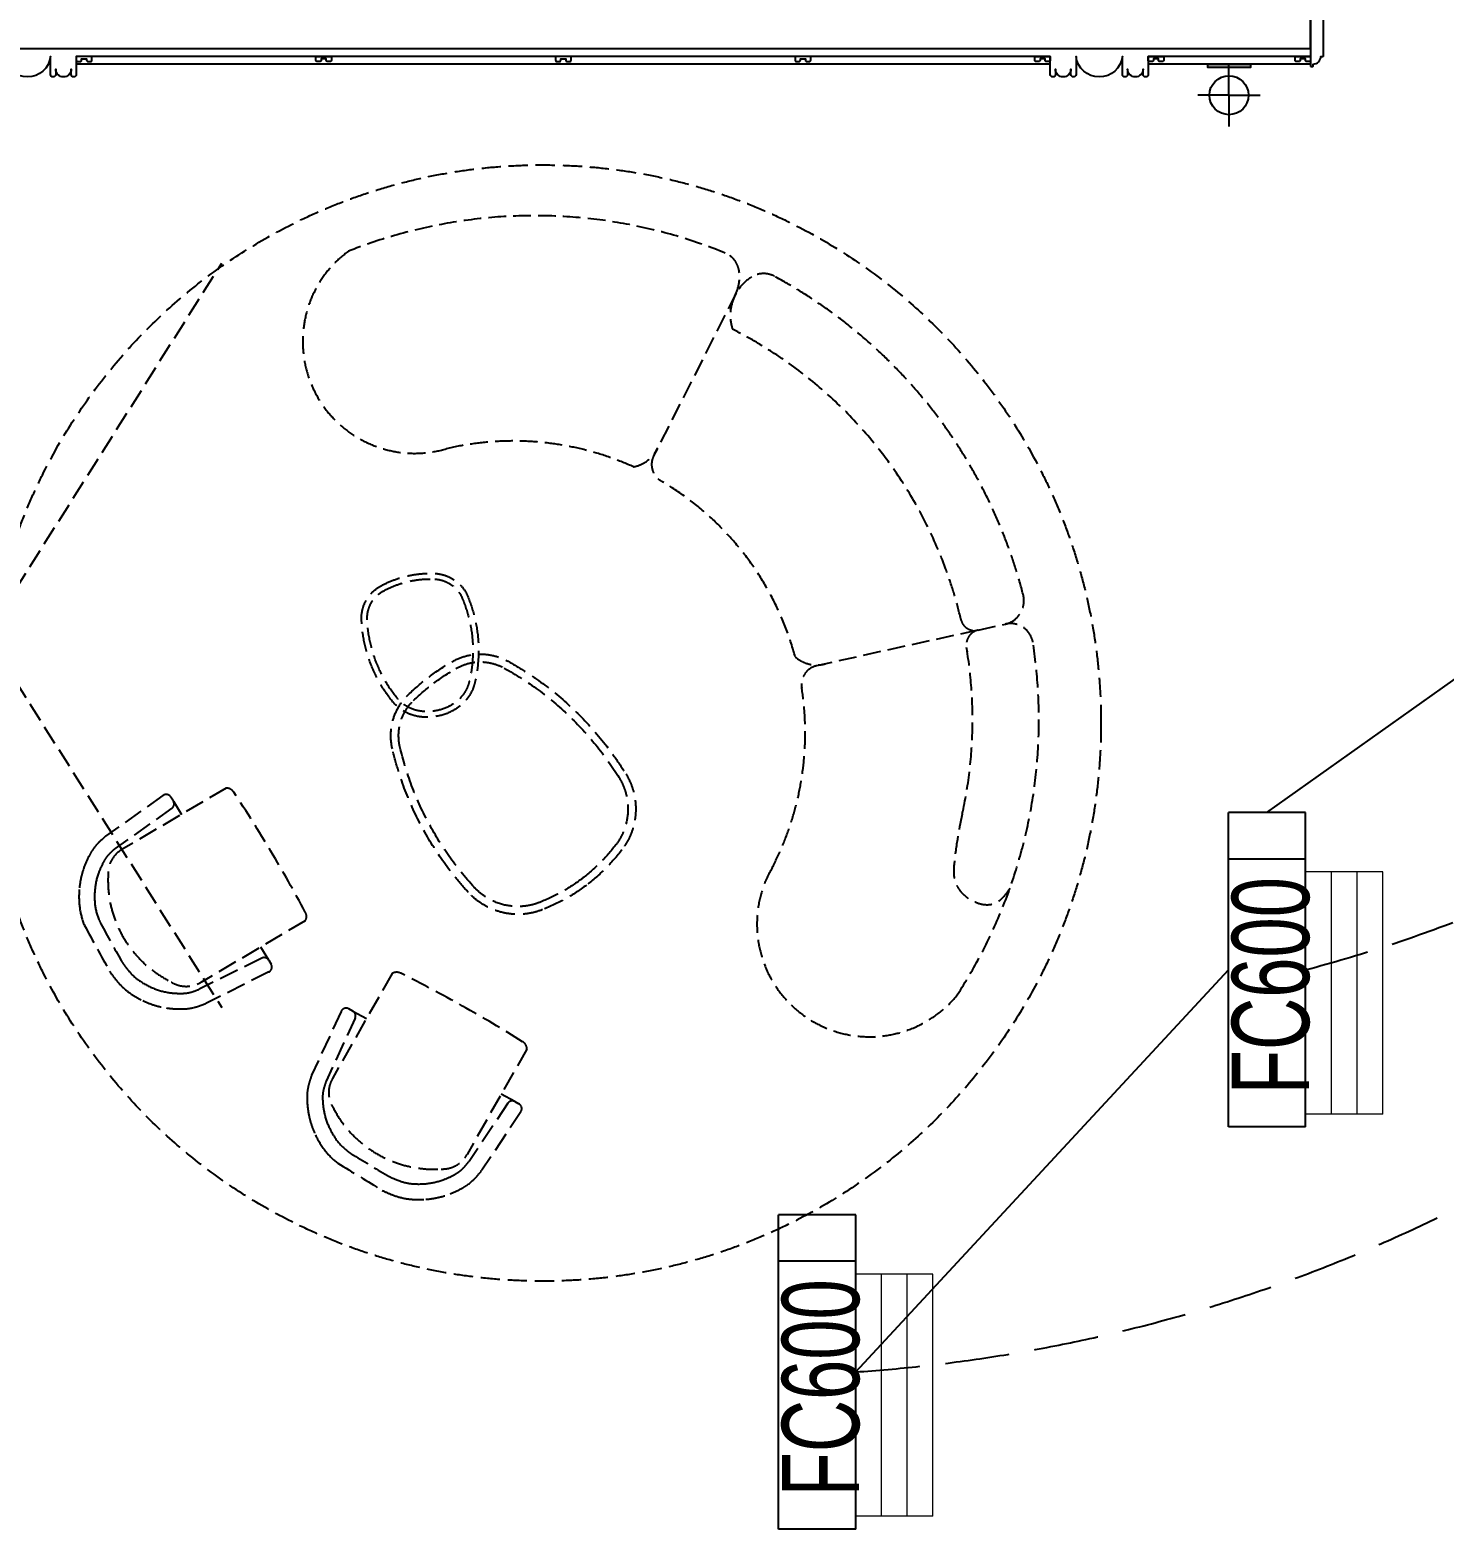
# Model space of a CAD drawing. Extents: x -284868 to 304789, y -137694 to 137894.
# Drawn here: x -76856 to -71369, y -74808 to -68988 of the extents above; entities that cross this region are included whole.
import ezdxf

# ---------------------------------------------------------------- set-up
doc = ezdxf.new("R2010")
doc.units = 0
doc.set_wipeout_variables(frame=1)
doc.linetypes.add('DASH', pattern=[0.35, 0.25, -0.1])
doc.layers.get('0').update_dxf_attribs({"linetype": 'CONTINUOUS'})
for name, color, linetype in [('0-墙', 4, 'CONTINUOUS'), ('M-EQ-AC', 1, 'CONTINUOUS'), ('P-完成面', 42, 'CONTINUOUS'), ('P-平面家具', 3, 'CONTINUOUS'), ('WIRE-照明', 130, 'CONTINUOUS')]:
    doc.layers.add(name, color=color, linetype=linetype)
doc.layers.add('M-D-AC-DF', color=2, linetype='CONTINUOUS', lineweight=20)
doc.styles.add('L1', font='haiwenrs.shx', dxfattribs={"width": 0.7, "bigfont": 'haiwenhz.shx'})

# ---------------------------------------------------------------- blocks, each defined once
blk = doc.blocks.new('*U406')
for points in [[(-160.4, 135), (-171.9, 135), (-171.9, 219.2), (-160.4, 219.2)], [(-160.4, 53), (-171.9, 53), (-171.9, 135), (-160.4, 135)]]:
    blk.add_hatch(color=256).paths.add_polyline_path(points)
for p, q in [((-201.7, 244.1), (-201.7, 29.1)), ((-171.9, 135), (-171.9, 217)), ((-171.9, 135), (-171.9, 53))]:
    blk.add_line(p, q)
for points in [[(-171.9, 53), (-160.4, 53), (-160.4, 219.2), (-171.9, 219.2)], [(-171.9, 53), (-171.9, 53), (-171.9, 217), (-171.9, 217)]]:
    blk.add_lwpolyline(points, close=True)
at = {"color": 250}
blk.add_wipeout([(0.7, 81.6), (3.9, 85), (7, 88.6), (9.8, 92.4), (12.3, 96.4), (14.6, 100.5), (16.6, 104.8), (18.4, 109.1), (19.9, 113.6), (21.1, 118.2), (22, 122.8), (22.6, 127.5), (23, 132.2), (23, 136.9), (22.7, 141.6), (22.2, 146.2), (21.3, 150.9), (20.2, 155.4), (18.7, 159.9), (17, 164.3), (15.1, 168.6), (12.8, 172.8), (10.3, 176.7), (7.6, 180.6), (4.6, 184.2), (1.4, 187.7), (-2, 190.9), (-5.6, 194), (-9.4, 196.8), (-13.4, 199.3), (-17.5, 201.6), (-21.8, 203.6), (-26.1, 205.4), (-30.6, 206.9), (-35.1, 208.1), (-39.8, 209), (-44.4, 209.6), (-49.1, 209.9), (-53.9, 210), (-58.6, 209.7), (-63.2, 209.2), (-67.9, 208.3), (-72.4, 207.2), (-76.9, 205.7), (-81.3, 204), (-85.6, 202), (-89.7, 199.8), (-93.7, 197.3), (-97.6, 194.6), (-101.2, 191.6), (-104.7, 188.4), (-107.9, 185), (-110.9, 181.4), (-113.7, 177.6), (-116.3, 173.6), (-118.6, 169.5), (-120.6, 165.2), (-122.4, 160.9), (-123.9, 156.4), (-125.1, 151.8), (-126, 147.2), (-126.6, 142.5), (-126.9, 137.8), (-127, 133.1), (-126.7, 128.4), (-126.1, 123.8), (-125.3, 119.1), (-124.1, 114.6), (-122.7, 110.1), (-121, 105.7), (-119, 101.4), (-116.8, 97.2), (-114.3, 93.3), (-111.6, 89.4), (-108.6, 85.8), (-105.4, 82.3), (-102, 79.1), (-98.3, 76), (-94.6, 73.2), (-90.6, 70.7), (-86.5, 68.4), (-82.2, 66.4), (-77.9, 64.6), (-73.4, 63.1), (-68.8, 61.9), (-64.2, 61), (-59.5, 60.4), (-54.8, 60.1), (-50.1, 60), (-45.4, 60.3), (-40.7, 60.8), (-36.1, 61.7), (-31.5, 62.8), (-27, 64.3), (-22.7, 66), (-18.4, 68), (-14.2, 70.2), (-10.2, 72.7), (-6.4, 75.4), (-2.8, 78.4)], dxfattribs=at)
at = {"color": 251}
for q in [(-52, 255), (-171.9, 135), (67.8, 135), (-52, 15)]:
    blk.add_line((-52, 135), q, dxfattribs=at)
blk.add_circle((-52, 135), 75)
blk = doc.blocks.new('vryh')
at = {"layer": 'P-平面家具', "color": 251, "linetype": 'DASH', "ltscale": 300}
for points in [[(1393713.1, -7781.5), (1394626.2, -6336.4)], [(1393713.1, -7781.5), (1394626.2, -9226.6)]]:
    blk.add_lwpolyline(points, dxfattribs=at)
at = {"layer": 'P-平面家具', "linetype": 'DASH', "ltscale": 300}
blk.add_lwpolyline([(1393713.1, -7056.2), (1393713.1, -8506.2), (1393681.6, -8506.2), (1393681.6, -7056.2)], close=True, dxfattribs=at)
blk = doc.blocks.new('yld.studio@foxmail.com-114')
at = {"layer": 'P-平面家具', "linetype": 'DASH', "ltscale": 300}
for points in [[(122516.7, -69814.5), (123197.1, -69664.2, 0.39884), (123259.3, -69570.1)], [(123287, -69701.5, 0.246965), (123159.5, -69672.5)], [(122560.5, -69721.2), (122564.1, -69741.1, -0.402377), (122514.9, -69814.9), (122399, -69840.5, -0.425829), (122283.8, -69763.7), (122283.8, -69763.8)], [(122588, -69861.6, 0.43241), (122514.9, -69814.9), (122399, -69840.5, 0.40317), (122323.7, -69959.4)], [(123536.5, -71237.7), (123884.5, -70550.5, 0.408645), (123850.7, -70443.7)], [(123969.5, -70504.2, 0.241539), (123867.2, -70584.8)]]:
    blk.add_lwpolyline(points, format="xyb", dxfattribs=at)
for centre, radius, start, end in [((122973.1, -68573.2), 475.3, 330.0256, 141.07898), ((124387.1, -69436.2), 2128.6, 146.92655, 188.85254), ((124478.7, -69381.6), 1233.9, 152.43858, 188.93638), ((124387.1, -69436.2), 1848.6, 167.57976, 189.71718), ((124478.7, -69381.6), 1233.9, 195.02287, 239.40233), ((124387.1, -69436.2), 1848.6, 193.13806, 243.13921), ((124387.1, -69436.2), 2128.6, 194.22811, 241.60377), ((124476.7, -69381.4), 1232, 245.68875, 283.28177), ((124893.1, -71033.8), 472.5, 306.3317, 106.38907), ((123370.7, -71144.1), 190.4, 301.79107, 17.94796), ((123690.4, -71306), 168.5, 150.21869, 189.626), ((123420.4, -71224.3), 96, 241.60377, 301.79107), ((123619, -71318.2), 96, 189.626, 247.79833), ((124387.1, -69436.2), 2128.6, 247.79833, 291.66891)]:
    blk.add_arc(centre, radius, start, end, dxfattribs=at)
blk.add_open_spline([(122380.7, -68725.3), (122400, -68697.7), (122441, -68639), (122563.5, -68667.4), (122620.2, -68751), (122612.3, -68880.5), (122595.4, -68967.9), (122581.7, -69038.6)], degree=3, knots=[0, 0, 0, 0, 93.168102, 198.30967, 314.472062, 365.659176, 582.3293, 582.3293, 582.3293, 582.3293], dxfattribs=at)
blk = doc.blocks.new('htrrhj')
at = {"layer": 'P-平面家具', "linetype": 'DASH', "ltscale": 300}
for points in [[(1395929, -13716.5), (1395956.6, -13616.9), (1396043, -13544.6), (1396146.3, -13534.7)], [(1396146.3, -13534.7), (1396350.7, -13515.3), (1396556.8, -13548.7), (1396744.4, -13631.8)], [(1396744.4, -13631.8), (1396812.7, -13662), (1396860, -13725.8), (1396868.9, -13799.8)], [(1395903.7, -13901.7), (1395903.7, -13839.1), (1395912.3, -13776.8), (1395929, -13716.5)], [(1396771.5, -13791.4), (1396800.8, -13758.8), (1396842, -13739.6), (1396885.5, -13738.2)], [(1396885.5, -13738.2), (1396996.3, -13734.8), (1397105, -13766.8), (1397196.3, -13829.5)], [(1396720.4, -13904.8), (1396725.3, -13862.6), (1396743.2, -13823), (1396771.5, -13791.4)], [(1396868.9, -13799.8), (1396873, -13833.6), (1396875, -13867.6), (1396875, -13901.7)], [(1397196.3, -13829.5), (1397239.5, -13859.3), (1397261.9, -13911.6), (1397253.8, -13964)], [(1395929, -14086.9), (1395912.3, -14026.6), (1395903.7, -13964.3), (1395903.7, -13901.7)], [(1396755.9, -14025.5), (1396728.1, -13992), (1396715.3, -13948.3), (1396720.4, -13904.8)], [(1396875, -13901.7), (1396875, -13935.8), (1396873, -13969.8), (1396868.9, -14003.6)], [(1396868.9, -14003.6), (1396860, -14077.6), (1396812.7, -14141.4), (1396744.4, -14171.6)], [(1397253.8, -13964), (1397243.1, -14033.3), (1397213.7, -14098.4), (1397168.8, -14152.2)], [(1397029.9, -14198.1), (1396922.5, -14171.2), (1396826.6, -14110.8), (1396755.9, -14025.5)], [(1396146.3, -14268.6), (1396043, -14258.8), (1395956.6, -14186.5), (1395929, -14086.9)], [(1396744.4, -14171.6), (1396556.8, -14254.7), (1396350.7, -14288.1), (1396146.3, -14268.6)], [(1397168.8, -14152.2), (1397134.9, -14193), (1397080.9, -14210.8), (1397029.9, -14198.1)]]:
    blk.add_open_spline(points, degree=3, dxfattribs=at)
at = {"layer": 'P-平面家具', "color": 251, "linetype": 'DASH', "ltscale": 300}
for points in [[(1395957.1, -13724.2), (1395981.5, -13636.2), (1396057.8, -13572.4), (1396149, -13563.7)], [(1396149, -13563.7), (1396348.5, -13544.6), (1396549.5, -13577.2), (1396732.6, -13658.3)], [(1396732.6, -13658.3), (1396791.5, -13684.4), (1396832.3, -13739.4), (1396839.9, -13803.3)], [(1395932.7, -13901.7), (1395932.9, -13841.8), (1395941.1, -13782.1), (1395957.1, -13724.2)], [(1396787.1, -13805.5), (1396812.5, -13777.2), (1396848.2, -13760.5), (1396886, -13759.4)], [(1396886, -13759.4), (1396992.3, -13756.1), (1397096.8, -13786.8), (1397184.3, -13847)], [(1396741.2, -13907.1), (1396745.6, -13869.3), (1396761.6, -13833.8), (1396787.1, -13805.5)], [(1396839.9, -13803.3), (1396843.9, -13835.9), (1396845.9, -13868.8), (1396845.9, -13901.7)], [(1397184.3, -13847), (1397221, -13872.3), (1397239.9, -13916.5), (1397233, -13960.9)], [(1395957.1, -14079.2), (1395941.1, -14021.3), (1395932.9, -13961.7), (1395932.7, -13901.6)], [(1396772, -14011.8), (1396748, -13982.8), (1396736.8, -13944.9), (1396741.2, -13907.1)], [(1396845.9, -13901.7), (1396845.9, -13934.6), (1396843.9, -13967.5), (1396839.9, -14000.1)], [(1396839.9, -14000.1), (1396832.3, -14064), (1396791.5, -14119.1), (1396732.6, -14145.1)], [(1397035.1, -14177.5), (1396932, -14151.8), (1396839.9, -14093.8), (1396772, -14011.8)], [(1397233, -13960.9), (1397222.9, -14026.3), (1397195.2, -14087.9), (1397152.8, -14138.7)], [(1396149, -14239.8), (1396057.8, -14231.1), (1395981.5, -14167.2), (1395957.1, -14079.2)], [(1396732.6, -14145.1), (1396549.5, -14226.1), (1396348.5, -14258.7), (1396149, -14239.8)], [(1397152.8, -14138.7), (1397124, -14173.2), (1397078.3, -14188.3), (1397035.1, -14177.5)]]:
    blk.add_open_spline(points, degree=3, dxfattribs=at)
blk = doc.blocks.new('hrtyh')
at = {"layer": 'P-平面家具', "linetype": 'DASH', "ltscale": 300}
for p, q in [((1395472.7, -14469.9), (1395241.3, -14877.8)), ((1395320.7, -14615.7), (1395304.8, -14606.9)), ((1395275, -14617.2), (1395160.6, -14864.6)), ((1395329.9, -14642.6), (1395216.5, -14888)), ((1395320.7, -14615.7), (1395373.5, -14644.7)), ((1395996.1, -14763.3), (1395763.7, -15173)), ((1395949.4, -14967), (1395896.9, -14938.1)), ((1395921.7, -14973.6), (1395771.9, -15199)), ((1395972.5, -15006.3), (1395821.6, -15233.6)), ((1395949.4, -14967), (1395965.3, -14975.7))]:
    blk.add_line(p, q, dxfattribs=at)
for centre, radius, start, end in [((1395490.6, -14500), 35.1, 62.65311, 120.83278), ((1392916.6, -19635), 5779.1, 57.99326, 63.37246), ((1395294.5, -14625.5), 21.2, 61.17616, 156.84624), ((1395310.4, -14634.3), 21.2, 336.81924, 61.17616), ((1395964.3, -14762.3), 31.8, 358.27255, 61.17616), ((1395394.8, -14964.4), 253.6, 163.64848, 168.67699), ((1395814.4, -15090.8), 691.8, 160.9147, 163.39178), ((1395670.2, -15044.9), 480, 160.9328, 164.06186), ((1395337, -14932.1), 110, 150.45161, 213.32807), ((1395410, -14951.1), 267.1, 178.48844, 183.28906), ((1395318.9, -14948.2), 175.9, 169.01088, 178.66021), ((1395389.1, -14951.2), 185.8, 177.48419, 182.66529), ((1395314.2, -14947.5), 110.8, 170.18559, 177.65375), ((1395372.4, -14959), 170.1, 164.33004, 169.72915), ((1395532.9, -14946.5), 390.1, 182.92233, 190.57743), ((1395544.1, -14945.5), 340.9, 182.40899, 189.70306), ((1395459.4, -14957.4), 255.3, 190.27815, 205.00264), ((1395635.2, -14790.1), 439.5, 207.42244, 273.72227), ((1395939.2, -14985.6), 21.2, 61.17616, 145.53307), ((1395955.1, -14994.3), 21.2, 325.50606, 61.17616), ((1395463.9, -14956), 320.5, 191.18472, 205.81962), ((1395492.2, -14945.3), 290.2, 204.42153, 215.2763), ((1395478.9, -14952.9), 335.4, 205.17651, 217.95926), ((1395423.3, -14994.2), 205.8, 215.24038, 232.85465), ((1395420.9, -14996.8), 262.7, 218.18323, 232.77896), ((1395502.2, -14894.2), 333.1, 232.42965, 235.65785), ((1411203.9, 10922.3), 30549.1, 238.65875, 238.9667), ((1395668, -15118.8), 110, 267.79013, 330.45161), ((1410130.3, 8905.5), 28327.2, 238.34009, 238.75009), ((1395548.1, -14953), 340.9, 292.64925, 299.94332), ((1395626.2, -15086.9), 185.8, 299.68702, 304.86812), ((1395669.3, -15148.3), 110.8, 304.69856, 312.16672), ((1395628.5, -15105.2), 170.1, 312.62316, 318.02227), ((1395396.6, -14899.6), 480, 318.29046, 321.41951), ((1395280.7, -14802.4), 691.8, 318.96052, 321.43762), ((1395710.1, -14738), 576, 243.68165, 246.67652), ((1395613.8, -14961), 333.1, 246.69445, 249.92266), ((1395570.6, -15084.5), 202.3, 249.41126, 264.00872), ((1395576.8, -15007.4), 279.6, 264.40408, 278.07509), ((1395583.4, -15030.9), 255.3, 277.34967, 292.07416), ((1395553.2, -14963), 390.1, 291.77488, 299.42998), ((1395615.1, -15069.3), 267.1, 299.06325, 303.86387), ((1395666.3, -15144.7), 175.9, 303.6921, 313.34143), ((1395612, -15089.3), 253.6, 313.67532, 318.70383), ((1395638.7, -14899.1), 460.2, 243.71509, 248.75523), ((1395573.7, -15072.4), 275.2, 248.30441, 259.13643), ((1395576.7, -15036.3), 311.2, 259.85379, 274.98599), ((1395580, -15018.8), 328.4, 274.14789, 291.04455)]:
    blk.add_arc(centre, radius, start, end, dxfattribs=at)
blk = doc.blocks.new('fc600')
at = {"layer": 'M-D-AC-DF'}
for p, q in [((136705.7, -1239515.6), (136705.7, -1239215.6)), ((137645.7, -1239515.6), (137645.7, -1239215.6)), ((136705.7, -1239515.6), (137645.7, -1239515.6))]:
    blk.add_line(p, q, dxfattribs=at)
at = {"layer": 'M-D-AC-DF', "linetype": 'DASH'}
for p, q in [((136705.7, -1239315.6), (137645.7, -1239315.6)), ((136705.7, -1239415.6), (137645.7, -1239415.6))]:
    blk.add_line(p, q, dxfattribs=at)
at = {"layer": 'M-EQ-AC'}
for p, q in [((136655.7, -1239215.6), (136655.7, -1238915.6)), ((136655.7, -1238915.6), (137875.7, -1238915.6)), ((137695.7, -1239215.6), (137695.7, -1238915.6)), ((137875.7, -1239215.6), (137875.7, -1238915.6)), ((136655.7, -1239215.6), (137875.7, -1239215.6))]:
    blk.add_line(p, q, dxfattribs=at)
at = {"layer": 'M-EQ-AC', "color": 3, "style": 'L1', "width": 0.7}
blk.add_text('FC600', height=300, dxfattribs=at).set_placement((136782.7, -1239229.1))
blk = doc.blocks.new('A$C246f5862')
at = {"layer": 'M-EQ-AC', "rotation": 89.99999999999999}
for p in [(-1244164.7, -107614.4), (-1245911, -109175.7, 0)]:
    blk.add_blockref('fc600', p, dxfattribs=at)

msp = doc.modelspace()

# ---------------------------------------------------------------- linework, layer by layer
at = {"layer": '0-墙', "ltscale": 3}
msp.add_lwpolyline([(-71886.6, -68910.8), (-78707.1, -68910.8), (-78707.1, -69060.8), (-71886.6, -69060.8)], close=True, dxfattribs=at)
at = {"layer": 'P-完成面', "color": 9}
for p, q in [((-72896.6, -69120.8), (-76676.6, -69120.8)), ((-71886.6, -69120.8), (-72516.6, -69120.8))]:
    msp.add_line(p, q, dxfattribs=at)
at = {"layer": 'P-完成面'}
msp.add_line((-71886.6, -69090.8), (-72516.6, -69090.8), dxfattribs=at)
for points in [[(-71836.6, -69088.8), (-71836.6, -68872.8, 0.414214), (-71838.6, -68870.8), (-71884.6, -68870.8, 0.414214), (-71886.6, -68872.8), (-71886.6, -69128.8, 0.414214), (-71884.6, -69130.8), (-71878.6, -69130.8, 0.414214), (-71876.6, -69128.8), (-71876.6, -69120.8), (-71876.6, -69120.8, 0.414214), (-71846.6, -69090.8), (-71846.6, -69090.8), (-71838.6, -69090.8, 0.414214)], [(-76631.6, -69110.8), (-76621.6, -69110.8, 0.414214), (-76616.6, -69105.8), (-76616.6, -69090.8), (-76676.6, -69090.8), (-76676.6, -69105.8, 0.414214), (-76671.6, -69110.8), (-76661.6, -69110.8, 0.414214), (-76656.6, -69105.8), (-76656.6, -69100.8), (-76636.6, -69100.8), (-76636.6, -69105.8, 0.414214)], [(-75731.6, -69110.8), (-75741.6, -69110.8, -0.414214), (-75746.6, -69105.8), (-75746.6, -69090.8), (-75686.6, -69090.8), (-75686.6, -69105.8, -0.414214), (-75691.6, -69110.8), (-75701.6, -69110.8, -0.414214), (-75706.6, -69105.8), (-75706.6, -69100.8), (-75726.6, -69100.8), (-75726.6, -69105.8, -0.414214)], [(-74771.6, -69110.8), (-74761.6, -69110.8, 0.414214), (-74756.6, -69105.8), (-74756.6, -69090.8), (-74816.6, -69090.8), (-74816.6, -69105.8, 0.414214), (-74811.6, -69110.8), (-74801.6, -69110.8, 0.414214), (-74796.6, -69105.8), (-74796.6, -69100.8), (-74776.6, -69100.8), (-74776.6, -69105.8, 0.414214)], [(-73841.6, -69110.8), (-73831.6, -69110.8, 0.414214), (-73826.6, -69105.8), (-73826.6, -69090.8), (-73886.6, -69090.8), (-73886.6, -69105.8, 0.414214), (-73881.6, -69110.8), (-73871.6, -69110.8, 0.414214), (-73866.6, -69105.8), (-73866.6, -69100.8), (-73846.6, -69100.8), (-73846.6, -69105.8, 0.414214)], [(-72941.6, -69110.8), (-72951.6, -69110.8, -0.414214), (-72956.6, -69105.8), (-72956.6, -69090.8), (-72896.6, -69090.8), (-72896.6, -69105.8, -0.414214), (-72901.6, -69110.8), (-72911.6, -69110.8, -0.414214), (-72916.6, -69105.8), (-72916.6, -69100.8), (-72936.6, -69100.8), (-72936.6, -69105.8, -0.414214)], [(-72501.6, -69110.8), (-72511.6, -69110.8, -0.414214), (-72516.6, -69105.8), (-72516.6, -69090.8), (-72456.6, -69090.8), (-72456.6, -69105.8, -0.414214), (-72461.6, -69110.8), (-72471.6, -69110.8, -0.414214), (-72476.6, -69105.8), (-72476.6, -69100.8), (-72496.6, -69100.8), (-72496.6, -69105.8, -0.414214)], [(-71931.6, -69110.8), (-71941.6, -69110.8, -0.414214), (-71946.6, -69105.8), (-71946.6, -69090.8), (-71886.6, -69090.8), (-71886.6, -69105.8, -0.414214), (-71891.6, -69110.8), (-71901.6, -69110.8, -0.414214), (-71906.6, -69105.8), (-71906.6, -69100.8), (-71926.6, -69100.8), (-71926.6, -69105.8, -0.414214)]]:
    msp.add_lwpolyline(points, format="xyb", close=True, dxfattribs=at)
msp.add_lwpolyline([(-72516.6, -69090.8), (-72516.6, -69160.8, -1), (-72536.6, -69160.8), (-72536.6, -69140.8, -1), (-72596.6, -69140.8), (-72596.6, -69160.8, -1), (-72616.6, -69160.8), (-72616.6, -69090.8, -0.888889), (-72796.6, -69090.8), (-72796.6, -69160.8, -1), (-72816.6, -69160.8), (-72816.6, -69140.8, -1), (-72876.6, -69140.8), (-72876.6, -69160.8, -1), (-72896.6, -69160.8), (-72896.6, -69090.8), (-76676.6, -69090.8), (-76676.6, -69160.8, -1), (-76696.6, -69160.8), (-76696.6, -69140.8, -1), (-76756.6, -69140.8), (-76756.6, -69160.8, -1), (-76776.6, -69160.8), (-76776.6, -69090.8, -0.888889), (-76956.6, -69090.8)], format="xyb", dxfattribs=at)
at = {"layer": 'P-平面家具', "color": 251, "linetype": 'DASH', "ltscale": 300}
msp.add_circle((-74866.7, -71679.3), 2166.8, dxfattribs=at)
at = {"layer": 'WIRE-照明'}
msp.add_lwpolyline([(-72055.7, -72027.2), (-70171.7, -70688.5)], dxfattribs=at)
at = {"layer": 'WIRE-照明', "elevation": 0}
msp.add_lwpolyline([(-73652, -74198.5), (-72205.7, -72637.2)], dxfattribs=at)
at = {"layer": 'WIRE-照明', "color": 6, "linetype": 'DASH', "ltscale": 1000}
for centre, radius, start, end in [((-74054.9, -68128.3, 0), 6083.5, 273.79759, 347.1868), ((-77602.5, -68237.5, 0), 9560.3, 294.40716, 352.54778), ((-73402.6, -67000.7), 5831.8, 284.87354, 334.86849)]:
    msp.add_arc(centre, radius, start, end, dxfattribs=at)

# ---------------------------------------------------------------- block references
at = {"layer": 'P-平面家具', "linetype": 'DASH', "ltscale": 300}
for name, p, xscale, yscale, zscale, rotation in [('yld.studio@foxmail.com-114', (39481, -135516.2), 0.9195419806701067, 0.9195419806701067, 0.9195419806701067, 180), ('htrrhj', (791308.8, -1241976.5), 1.042545901198168, 1.042545901198168, 1.042545901198168, 127.0863146458379)]:
    msp.add_blockref(name, p, dxfattribs=dict(at, xscale=xscale, yscale=yscale, zscale=zscale, rotation=rotation))
for name, p in [('vryh', (-1470738.2, -63557.2)), ('hrtyh', (-1470924.1, -58182))]:
    msp.add_blockref(name, p, dxfattribs=at)
at = {"layer": 'P-平面家具', "linetype": 'DASH', "ltscale": 300, "rotation": 330.1226921352194}
msp.add_blockref('hrtyh', (-1278893.7, 635762), dxfattribs=at)

# ---------------------------------------------------------------- next in the draw order: block references
at = {"layer": 'P-平面家具', "linetype": 'DASH', "ltscale": 300, "xscale": 1.008957704772744, "yscale": 1.008957704772744, "zscale": 1.008957704772744, "rotation": 270.0000000000475}
msp.add_blockref('*U406', (-72339.5, -69294.3), dxfattribs=at)

# ---------------------------------------------------------------- next in the draw order: block references
at = {"layer": 'WIRE-照明'}
msp.add_blockref('A$C246f5862', (-66956.6, -102288.5), dxfattribs=at)

doc.saveas('drawing.dxf')
